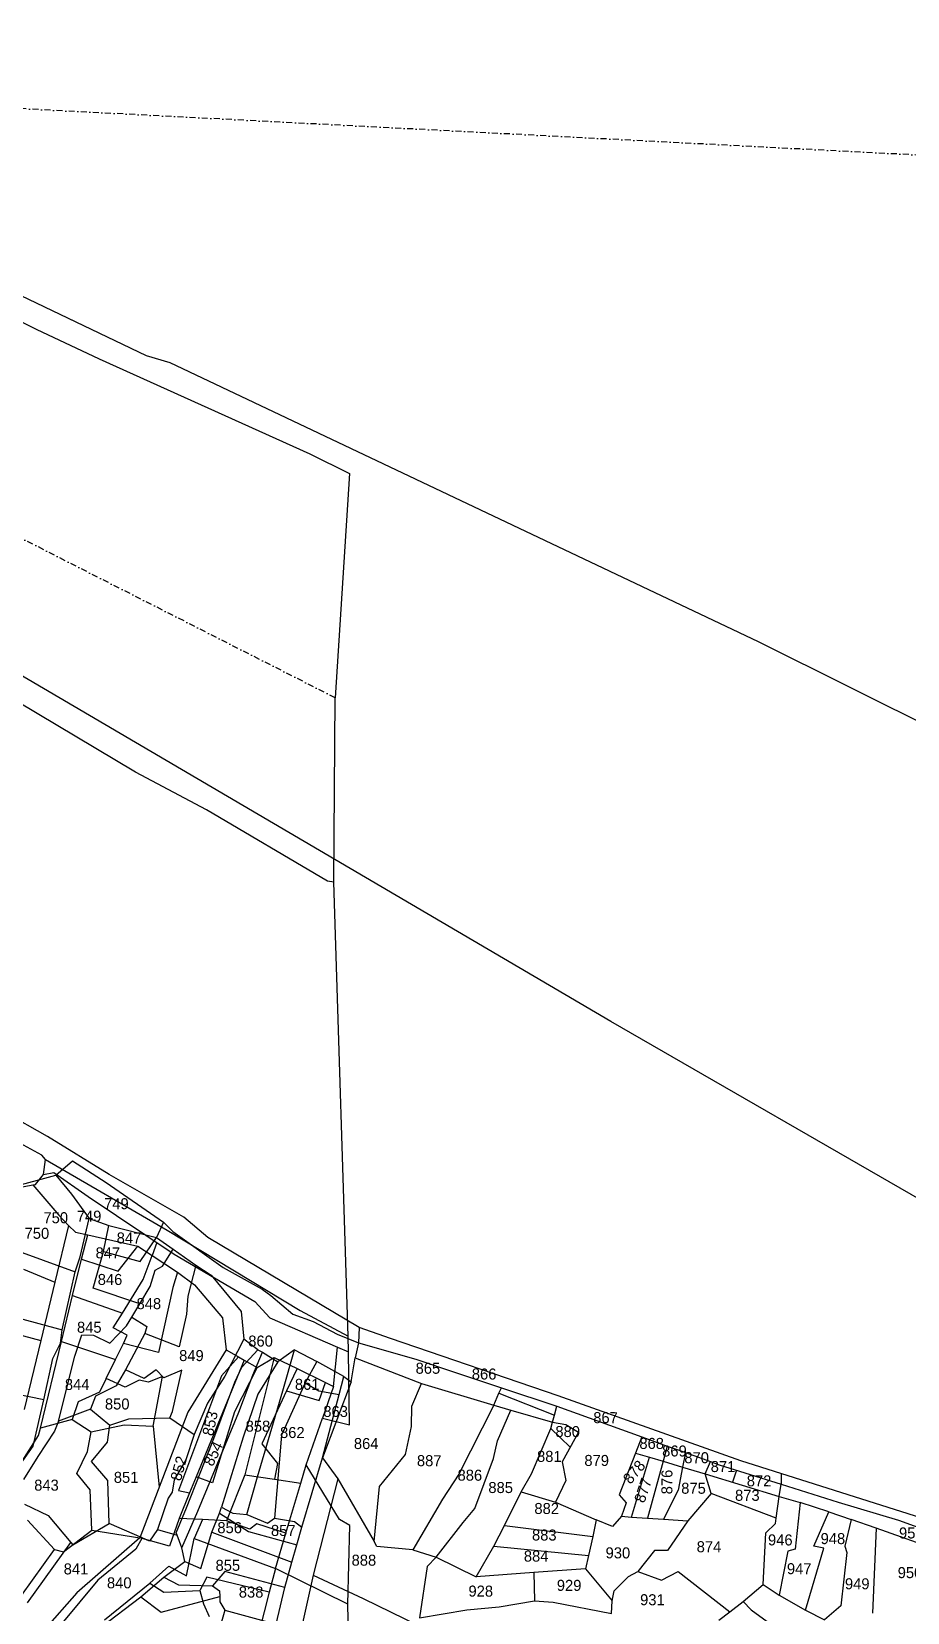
# Model space of a CAD drawing. Header units: metres. Extents: x 291362 to 296970, y 2012513 to 2016467.
# Drawn here: x 294229 to 294960, y 2015023 to 2016341 of the extents above; entities that cross this region are included whole.
import ezdxf
from ezdxf.enums import TextEntityAlignment as Align

# ---------------------------------------------------------------- set-up
doc = ezdxf.new("R2010")
doc.units = ezdxf.units.M
doc.linetypes.add('DASHDOT', pattern=[1, 0.5, -0.25, 0, -0.25])
for name, color, linetype in [('OFF', 1, 'Continuous'), ('POLY_PARCEL', 6, 'Continuous'), ('POLY_ROAD', 30, 'Continuous'), ('POLY_WATER', 4, 'Continuous'), ('TEXT_PARCEL', 7, 'Continuous'), ('V_BOUND_LINE', 7, 'Continuous'), ('V_BOUND_STREAM_LINE', 7, 'DASHDOT')]:
    doc.layers.add(name, color=color, linetype=linetype)
doc.styles.add('TEXT_MAP', font='')
doc.styles.get('TEXT_MAP').set_extended_font_data('Kruti Dev 050')

msp = doc.modelspace()

# ---------------------------------------------------------------- linework, layer by layer
at = {"layer": 'OFF'}
for p, q in [((294481.3, 2015631.7), (294482.3, 2015785.7)), ((294493.1, 2015253.1), (294481.3, 2015631.7)), ((294493.5, 2015240.1), (294493.1, 2015253.1)), ((294494.3, 2015179.2), (294493.5, 2015240.1)), ((294494.7, 2015095), (294486, 2015100)), ((294492.8, 2015029.4), (294494.7, 2015095)), ((294493.5, 2015003.5), (294492.8, 2015029.4))]:
    msp.add_line(p, q, dxfattribs=at)
at = {"layer": 'POLY_PARCEL'}
for p, q in [((294712.3, 2015515.5), (294122.6, 2015861.7)), ((295187.2, 2015242.1), (294712.3, 2015515.5)), ((294237.5, 2015404), (294189.4, 2015430)), ((294242.4, 2015419.6), (294207, 2015439.7)), ((294293.9, 2015387.9), (294242.4, 2015419.6)), ((294240.8, 2015400.4), (294237.5, 2015404)), ((294232.3, 2015379.7), (294238.9, 2015387.9)), ((294238.9, 2015387.9), (294240.8, 2015400.4)), ((294249.3, 2015387.3), (294263.1, 2015399.3)), ((294263.1, 2015399.3), (294291.4, 2015381.4)), ((294356.2, 2015352.3), (294293.9, 2015387.9)), ((294211.4, 2015377), (294249.3, 2015387.3)), ((294217.1, 2015376.7), (294230.1, 2015379.3)), ((294230.1, 2015379.3), (294232.3, 2015379.7)), ((294230.1, 2015379.3), (294251.8, 2015353.9)), ((294249.3, 2015387.3), (294262.3, 2015371.5)), ((294291.4, 2015381.4), (294339, 2015348.3)), ((294262.3, 2015371.5), (294277.2, 2015351.2)), ((294251.8, 2015353.9), (294260, 2015345.5)), ((294269.6, 2015319.2), (294277.2, 2015351.2)), ((294277.2, 2015351.2), (294293.4, 2015345.4)), ((294339, 2015348.3), (294333.4, 2015335.3)), ((294339, 2015348.3), (294346.9, 2015340.4)), ((294376.2, 2015335.3), (294356.2, 2015352.3)), ((294260, 2015345.5), (294265.6, 2015339.8)), ((294265.6, 2015339.8), (294275.9, 2015337.5)), ((294275.9, 2015337.5), (294317.6, 2015328.3)), ((294289.2, 2015323.7), (294293.4, 2015345.4)), ((294293.4, 2015345.4), (294333.4, 2015335.3)), ((294319.6, 2015315.3), (294333.4, 2015335.3)), ((294333.4, 2015335.3), (294347.2, 2015325.6)), ((294346.9, 2015340.4), (294388.9, 2015310.3)), ((294502.4, 2015260.3), (294376.2, 2015335.3)), ((294212.1, 2015326.3), (294265.4, 2015306.7)), ((294280.4, 2015293), (294289.2, 2015323.7)), ((294289.2, 2015323.7), (294319.6, 2015315.3)), ((294301.4, 2015307.4), (294317.6, 2015328.3)), ((294317.6, 2015328.3), (294329.7, 2015320.4)), ((294333.5, 2015331.2), (294329.7, 2015320.4)), ((294338.3, 2015311.5), (294347.2, 2015325.6)), ((294347.2, 2015325.6), (294366.2, 2015312.3)), ((294222.4, 2015309), (294248.5, 2015298)), ((294265.4, 2015306.7), (294269.6, 2015319.2)), ((294270.8, 2015317.2), (294301.4, 2015307.4)), ((294322.2, 2015300.3), (294329.7, 2015320.4)), ((294329.7, 2015320.4), (294350.8, 2015306.6)), ((294332.1, 2015308.2), (294338.3, 2015311.5)), ((294366.2, 2015312.3), (294359.5, 2015286.5)), ((294366.2, 2015312.3), (294378.9, 2015304.1)), ((294388.9, 2015310.3), (294421.3, 2015292.3)), ((294254.5, 2015258.5), (294265.4, 2015306.7)), ((294304.9, 2015272.2), (294322.2, 2015300.3)), ((294327.9, 2015294.5), (294332.1, 2015308.2)), ((294350.8, 2015306.6), (294346.9, 2015293.7)), ((294350.8, 2015306.6), (294365.1, 2015295.9)), ((294365.1, 2015295.9), (294388.3, 2015268.5)), ((294378.9, 2015304.1), (294403.8, 2015273.7)), ((294263.3, 2015286.9), (294304.9, 2015272.2)), ((294319.5, 2015280), (294280.4, 2015293)), ((294319.5, 2015280), (294327.9, 2015294.5)), ((294346.9, 2015293.7), (294335, 2015239.5)), ((294359.5, 2015286.5), (294358.2, 2015271.5)), ((294421.3, 2015292.3), (294428.8, 2015286.9)), ((294428.8, 2015286.9), (294447.1, 2015271.5)), ((294297.2, 2015259.9), (294304.9, 2015272.2)), ((294308.2, 2015261.7), (294312.6, 2015268.9)), ((294312.6, 2015268.9), (294319.5, 2015280)), ((294312.6, 2015268.9), (294325.3, 2015261.2)), ((294358.2, 2015271.5), (294352.3, 2015244.1)), ((294403.8, 2015273.7), (294406.2, 2015250.5)), ((294447.1, 2015271.5), (294464.1, 2015265.2)), ((294189.8, 2015262.2), (294236.7, 2015249.4)), ((294218.7, 2015268.2), (294254.5, 2015258.5)), ((294253.2, 2015247.3), (294254.5, 2015258.5)), ((294294.4, 2015247.2), (294308.2, 2015261.7)), ((294308.7, 2015253.9), (294297.2, 2015259.9)), ((294325.3, 2015261.2), (294323.6, 2015255.4)), ((294388.3, 2015268.5), (294391.4, 2015241.7)), ((294464.1, 2015265.2), (294484.1, 2015254.7)), ((294502.4, 2015260.3), (294501.7, 2015247.5)), ((294528.5, 2015251), (294502.4, 2015260.3)), ((294246.9, 2015234.4), (294253.2, 2015247.3)), ((294254, 2015248.7), (294299.2, 2015233.7)), ((294265.2, 2015236.4), (294271.1, 2015254.3)), ((294271.1, 2015254.3), (294280.7, 2015253.8)), ((294280.7, 2015253.8), (294294.4, 2015247.2)), ((294299.2, 2015233.7), (294305.8, 2015247)), ((294305.8, 2015247), (294308.7, 2015253.9)), ((294335, 2015239.5), (294305.8, 2015247)), ((294323.6, 2015255.4), (294307.5, 2015224.9)), ((294352.3, 2015244.1), (294323.6, 2015255.4)), ((294406.2, 2015250.5), (294390.3, 2015219.7)), ((294417.9, 2015241.7), (294406.2, 2015250.5)), ((294480.9, 2015211.2), (294484.4, 2015244)), ((294484.1, 2015254.7), (294501.7, 2015247.5)), ((294501.7, 2015247.5), (294499, 2015234.9)), ((294501.7, 2015247.5), (294549.6, 2015234)), ((294668.3, 2015203.4), (294528.5, 2015251)), ((294239.3, 2015200.1), (294246.9, 2015234.4)), ((294251.6, 2015182.2), (294265.2, 2015236.4)), ((294291.4, 2015217.9), (294299.2, 2015233.7)), ((294391.4, 2015241.7), (294359.3, 2015189.6)), ((294406.4, 2015233.2), (294366.4, 2015135.8)), ((294401.8, 2015235.8), (294387.4, 2015220)), ((294391.4, 2015241.7), (294401.8, 2015235.8)), ((294401.8, 2015235.8), (294406.4, 2015233.2)), ((294404.5, 2015227.2), (294417.9, 2015241.7)), ((294406.4, 2015233.2), (294417.2, 2015227)), ((294431.4, 2015235.4), (294406.9, 2015137.4)), ((294413.7, 2015220.5), (294421.6, 2015239.6)), ((294417.2, 2015227), (294431.4, 2015235.4)), ((294434.5, 2015231.7), (294417.8, 2015204.7)), ((294417.9, 2015241.7), (294421.6, 2015239.6)), ((294421.6, 2015239.6), (294434.5, 2015231.7)), ((294431.4, 2015235.4), (294450.5, 2015226.1)), ((294448.3, 2015241.6), (294434.5, 2015231.7)), ((294438.6, 2015207.5), (294448.3, 2015241.6)), ((294448.3, 2015241.6), (294467, 2015232)), ((294467, 2015232), (294457.4, 2015214.1)), ((294489.5, 2015219.5), (294467, 2015232)), ((294495.7, 2015214.9), (294499, 2015234.9)), ((294499, 2015234.9), (294554.5, 2015213.7)), ((294549.6, 2015234), (294582, 2015223)), ((294291.4, 2015217.9), (294285.7, 2015206.3)), ((294307.2, 2015210.5), (294291.4, 2015217.9)), ((294307.5, 2015224.9), (294299.5, 2015211.6)), ((294318.8, 2015216.3), (294307.2, 2015210.5)), ((294322.9, 2015217.8), (294307.5, 2015224.9)), ((294326.7, 2015214.7), (294318.8, 2015216.3)), ((294332.9, 2015224.9), (294322.9, 2015217.8)), ((294338.3, 2015219.5), (294326.7, 2015214.7)), ((294330.4, 2015177.9), (294338.3, 2015219.5)), ((294339.5, 2015218.2), (294332.9, 2015224.9)), ((294354.5, 2015224.8), (294339.5, 2015218.2)), ((294346.5, 2015190.3), (294354.5, 2015224.8)), ((294387.4, 2015220), (294351.6, 2015124.3)), ((294390.3, 2015219.7), (294375.7, 2015197.3)), ((294417.2, 2015227), (294398.4, 2015190)), ((294398.7, 2015214.7), (294404.5, 2015227.2)), ((294401.9, 2015189.7), (294413.7, 2015220.5)), ((294450.5, 2015226.1), (294441.8, 2015207.5)), ((294450.5, 2015226.1), (294474.3, 2015214.4)), ((294485.7, 2015204.5), (294489.5, 2015219.5)), ((294489.5, 2015219.5), (294495.7, 2015214.9)), ((294582, 2015223), (294621, 2015210)), ((294239.3, 2015200.1), (294213.5, 2015205.3)), ((294285.7, 2015206.3), (294267.8, 2015198.4)), ((294282.4, 2015202.9), (294278.2, 2015192.1)), ((294299.5, 2015211.6), (294282.4, 2015202.9)), ((294381, 2015167.7), (294398.7, 2015214.7)), ((294417.8, 2015204.7), (294405.6, 2015168.9)), ((294417.6, 2015135.6), (294438.6, 2015207.5)), ((294441.8, 2015207.5), (294421.1, 2015163.2)), ((294457.4, 2015214.1), (294437.7, 2015170.5)), ((294441.8, 2015207.5), (294469, 2015199.5)), ((294457.4, 2015214.1), (294468.6, 2015207.4)), ((294468.6, 2015207.4), (294485.7, 2015204.5)), ((294469, 2015199.5), (294474.3, 2015214.4)), ((294495.7, 2015214.9), (294471.8, 2015151.5)), ((294480.9, 2015211.2), (294471.8, 2015184.7)), ((294471.8, 2015151.5), (294485.7, 2015204.5)), ((294474.3, 2015214.4), (294480.9, 2015211.2)), ((294546.4, 2015194.8), (294554.5, 2015213.7)), ((294554.5, 2015213.7), (294614.6, 2015195.5)), ((294614.6, 2015195.5), (294619, 2015205.5)), ((294619, 2015205.5), (294621, 2015210)), ((294619, 2015205.5), (294665.2, 2015187.3)), ((294621, 2015210), (294667.2, 2015194.6)), ((294820.7, 2015149.1), (294668.3, 2015203.4)), ((294230.4, 2015161.4), (294239.3, 2015200.1)), ((294278.2, 2015192.1), (294251.6, 2015182.2)), ((294267.8, 2015198.4), (294263, 2015183.7)), ((294278.2, 2015192.1), (294294.4, 2015178.8)), ((294344.4, 2015184.9), (294346.5, 2015190.3)), ((294375.7, 2015197.3), (294364.8, 2015171.1)), ((294367.9, 2015107.2), (294401.9, 2015189.7)), ((294398.4, 2015190), (294380, 2015130.6)), ((294546, 2015177.6), (294546.4, 2015194.8)), ((294614.6, 2015195.5), (294585.4, 2015138)), ((294614.6, 2015195.5), (294628.8, 2015191.4)), ((294617.8, 2015165.7), (294628.8, 2015191.4)), ((294628.8, 2015191.4), (294663.6, 2015181.4)), ((294665.2, 2015187.3), (294667.2, 2015194.6)), ((294667.2, 2015194.6), (294738.1, 2015169.1)), ((294263, 2015183.7), (294236.4, 2015176.4)), ((294251.6, 2015182.2), (294248.2, 2015173.9)), ((294263, 2015183.7), (294278.8, 2015173.2)), ((294278.8, 2015173.2), (294306.2, 2015179)), ((294292.3, 2015164.6), (294294.4, 2015178.8)), ((294294.4, 2015178.8), (294310.3, 2015184.1)), ((294306.2, 2015179), (294330.4, 2015177.9)), ((294310.3, 2015184.1), (294344.4, 2015184.9)), ((294359.3, 2015189.6), (294319.4, 2015084.8)), ((294330.4, 2015177.9), (294335.6, 2015127.2)), ((294344.4, 2015184.9), (294364.8, 2015171.1)), ((294540.9, 2015154.5), (294546, 2015177.6)), ((294662.2, 2015176), (294663.6, 2015181.4)), ((294663.6, 2015181.4), (294665.2, 2015187.3)), ((294663.6, 2015181.4), (294674.8, 2015179.4)), ((294674.8, 2015179.4), (294685.3, 2015173)), ((294248.2, 2015173.9), (294234.4, 2015152.7)), ((294275.7, 2015156.9), (294278.8, 2015173.2)), ((294279, 2015148.4), (294292.3, 2015164.6)), ((294364.8, 2015171.1), (294357.7, 2015149.9)), ((294358.4, 2015109.9), (294381, 2015167.7)), ((294405.6, 2015168.9), (294387.5, 2015110.5)), ((294437.7, 2015170.5), (294431.6, 2015101.2)), ((294614.4, 2015151), (294617.8, 2015165.7)), ((294646.1, 2015138.3), (294662.2, 2015176)), ((294662.2, 2015176), (294678.5, 2015160.6)), ((294685.3, 2015173), (294671.7, 2015148.3)), ((294738.1, 2015169.1), (294732.8, 2015155.6)), ((294738.1, 2015169.1), (294759.4, 2015161.4)), ((294218.3, 2015144.4), (294230.4, 2015161.4)), ((294234.4, 2015152.7), (294222.3, 2015133.6)), ((294266.7, 2015138.5), (294275.7, 2015156.9)), ((294421.1, 2015163.2), (294434.2, 2015146.9)), ((294454.6, 2015093.7), (294471.8, 2015151.5)), ((294471.8, 2015151.5), (294484.7, 2015134)), ((294519.4, 2015127.7), (294540.9, 2015154.5)), ((294598.8, 2015109.4), (294614.4, 2015151)), ((294732.8, 2015155.6), (294719.2, 2015120.8)), ((294729.7, 2015102.2), (294744.6, 2015152.1)), ((294732.8, 2015155.6), (294744.6, 2015152.1)), ((294744.6, 2015152.1), (294755.9, 2015148.7)), ((294759.4, 2015161.4), (294755.9, 2015148.7)), ((294759.4, 2015161.4), (294768.5, 2015158.2)), ((294768.5, 2015158.2), (294774.5, 2015156)), ((294774.5, 2015156), (294772.2, 2015143.8)), ((294774.5, 2015156), (294795.5, 2015148.4)), ((294277.8, 2015124.8), (294266.7, 2015138.5)), ((294292.7, 2015132.6), (294279, 2015148.4)), ((294357.7, 2015149.9), (294348.1, 2015133.3)), ((294406.9, 2015137.4), (294391.6, 2015099)), ((294406.9, 2015137.4), (294431.6, 2015133.8)), ((294434.2, 2015146.9), (294431.6, 2015133.8)), ((294453.7, 2015130.5), (294458.2, 2015145.8)), ((294585.4, 2015138), (294571.9, 2015117)), ((294637.6, 2015123.2), (294646.1, 2015138.3)), ((294671.7, 2015148.3), (294674.7, 2015132.7)), ((294755.9, 2015148.7), (294743, 2015101.3)), ((294755.9, 2015148.7), (294772.2, 2015143.8)), ((294772.2, 2015143.8), (294768.4, 2015124.5)), ((294772.2, 2015143.8), (294790.9, 2015138.2)), ((294790.9, 2015138.2), (294795.5, 2015148.4)), ((294790.9, 2015138.2), (294852.9, 2015119.4)), ((294795.9, 2015121.8), (294790.9, 2015138.2)), ((294795.5, 2015148.4), (294802.8, 2015145.8)), ((294802.8, 2015145.8), (294854.3, 2015129.5)), ((294817.3, 2015141.2), (294813.7, 2015131.3)), ((294994, 2015094.2), (294820.7, 2015149.1)), ((294854.3, 2015138.4), (294854.3, 2015129.5)), ((294279.3, 2015091.1), (294277.8, 2015124.8)), ((294293.8, 2015096.8), (294292.7, 2015132.6)), ((294348.1, 2015133.3), (294346.4, 2015122.9)), ((294351.6, 2015124.3), (294360.9, 2015122.5)), ((294366.4, 2015135.8), (294360.9, 2015122.5)), ((294380, 2015130.6), (294366.4, 2015135.8)), ((294408.7, 2015104.2), (294417.6, 2015135.6)), ((294431.6, 2015133.8), (294453.7, 2015130.5)), ((294441.3, 2015088.7), (294453.7, 2015130.5)), ((294484.7, 2015134), (294464.1, 2015053.7)), ((294484.7, 2015134), (294515, 2015081.9)), ((294515, 2015081.9), (294519.4, 2015127.7)), ((294674.7, 2015132.7), (294666.2, 2015114.7)), ((294768.4, 2015124.5), (294756.4, 2015100.5)), ((294852.9, 2015119.4), (294854.3, 2015129.5)), ((294854.3, 2015129.5), (294901.9, 2015114.5)), ((294223.1, 2015112.8), (294243, 2015103.6)), ((294343, 2015117.9), (294334.2, 2015091.7)), ((294346.4, 2015122.9), (294343, 2015117.9)), ((294360.9, 2015122.5), (294352.1, 2015101.1)), ((294571.9, 2015117), (294547, 2015074.7)), ((294623.5, 2015095.1), (294637.6, 2015123.2)), ((294637.6, 2015123.2), (294666.2, 2015114.7)), ((294666.2, 2015114.7), (294700.2, 2015099.9)), ((294719.2, 2015120.8), (294725.1, 2015114.1)), ((294725.1, 2015114.1), (294721.2, 2015102.8)), ((294795.9, 2015121.8), (294776.5, 2015099.1)), ((294850.3, 2015101.3), (294795.9, 2015121.8)), ((294850.3, 2015101.3), (294852.9, 2015119.4)), ((294852.9, 2015119.4), (294870.3, 2015114.4)), ((294870.3, 2015114.4), (294866, 2015075.4)), ((294894.3, 2015106.4), (294870.3, 2015114.4)), ((294901.9, 2015114.5), (294952.3, 2015099.6)), ((294248.3, 2015075), (294225.7, 2015099.5)), ((294243, 2015103.6), (294261.8, 2015080.9)), ((294352.1, 2015101.1), (294344.2, 2015078)), ((294349.6, 2015089.1), (294358.4, 2015109.9)), ((294371.6, 2015100.1), (294352.1, 2015101.1)), ((294354.5, 2015076.4), (294367.9, 2015107.2)), ((294371.6, 2015100.1), (294364.6, 2015084.2)), ((294391.6, 2015099), (294371.6, 2015100.1)), ((294379.5, 2015089.7), (294385.8, 2015105.5)), ((294385.8, 2015105.5), (294387.5, 2015110.5)), ((294385.8, 2015105.5), (294409.9, 2015090)), ((294387.5, 2015110.5), (294397.1, 2015105.4)), ((294411.1, 2015092.2), (294391.6, 2015099)), ((294397.1, 2015105.4), (294408.7, 2015104.2)), ((294408.7, 2015104.2), (294425.8, 2015097)), ((294425.8, 2015097), (294431.6, 2015101.2)), ((294431.6, 2015101.2), (294448.3, 2015098.6)), ((294448.3, 2015098.6), (294454.6, 2015093.7)), ((294566.7, 2015068.7), (294589.1, 2015097.7)), ((294589.1, 2015097.7), (294598.8, 2015109.4)), ((294700.2, 2015099.9), (294697.2, 2015086)), ((294713.7, 2015094.4), (294700.2, 2015099.9)), ((294721.2, 2015102.8), (294713.7, 2015094.4)), ((294721.2, 2015102.8), (294729.7, 2015102.2)), ((294729.7, 2015102.2), (294743, 2015101.3)), ((294743, 2015101.3), (294756.4, 2015100.5)), ((294756.4, 2015100.5), (294776.5, 2015099.1)), ((294776.5, 2015099.1), (294759.6, 2015074.4)), ((294849.7, 2015096.8), (294850.3, 2015101.3)), ((294881.6, 2015077.8), (294894.3, 2015106.4)), ((294894.3, 2015106.4), (294912.7, 2015100)), ((294912.7, 2015100), (294907.6, 2015077.8)), ((294933.7, 2015092.8), (294912.7, 2015100)), ((294952.3, 2015099.6), (294993.9, 2015084.4)), ((294255.7, 2015073.2), (294279.3, 2015091.1)), ((294263.4, 2015079), (294293.8, 2015096.8)), ((294319.4, 2015084.8), (294266.8, 2015039)), ((294279.3, 2015091.1), (294319.4, 2015084.8)), ((294321.2, 2015084.9), (294293.8, 2015096.8)), ((294321.2, 2015084.9), (294316.1, 2015075.3)), ((294344.2, 2015078), (294319.4, 2015084.8)), ((294327.5, 2015082.1), (294321.2, 2015084.9)), ((294334.2, 2015091.7), (294327.5, 2015082.1)), ((294334.2, 2015091.7), (294350.4, 2015087.1)), ((294350.4, 2015087.1), (294349.6, 2015089.1)), ((294354.5, 2015076.4), (294350.4, 2015087.1)), ((294358.3, 2015053.2), (294364.6, 2015084.2)), ((294364.6, 2015084.2), (294432.6, 2015059.3)), ((294370.3, 2015059.3), (294379.5, 2015089.7)), ((294379.5, 2015089.7), (294446.3, 2015064.6)), ((294409.9, 2015090), (294450.4, 2015078.9)), ((294416.9, 2015096.4), (294411.1, 2015092.2)), ((294441.3, 2015088.7), (294416.9, 2015096.4)), ((294432.6, 2015059.3), (294441.3, 2015088.7)), ((294450.4, 2015078.9), (294454.6, 2015093.7)), ((294614.8, 2015077.8), (294623.5, 2015095.1)), ((294623.5, 2015095.1), (294697.2, 2015086)), ((294697.2, 2015086), (294693.7, 2015070)), ((294839.5, 2015045.9), (294841.7, 2015088.9)), ((294841.7, 2015088.9), (294849.7, 2015096.8)), ((294933.7, 2015092.8), (294930.7, 2015022.1)), ((294990.1, 2015072.8), (294933.7, 2015092.8)), ((294211.4, 2015024), (294248.3, 2015075)), ((294225.6, 2015030.6), (294261.8, 2015080.9)), ((294248.3, 2015075), (294255.7, 2015073.2)), ((294261.8, 2015080.9), (294263.4, 2015079)), ((294316.1, 2015075.3), (294284.4, 2015049.6)), ((294357, 2015065.2), (294354.5, 2015076.4)), ((294446.3, 2015064.6), (294450.4, 2015078.9)), ((294517.1, 2015077.7), (294515, 2015081.9)), ((294547, 2015074.7), (294517.1, 2015077.7)), ((294547, 2015074.7), (294566.7, 2015068.7)), ((294600, 2015052.2), (294614.8, 2015077.8)), ((294614.8, 2015077.8), (294693.7, 2015070)), ((294748.7, 2015074.4), (294734.8, 2015056.8)), ((294759.6, 2015074.4), (294748.7, 2015074.4)), ((294860.1, 2015073.7), (294852.9, 2015037)), ((294866, 2015075.4), (294860.1, 2015073.7)), ((294874.8, 2015024.4), (294890, 2015076.1)), ((294890, 2015076.1), (294881.6, 2015077.8)), ((294909.3, 2015072.7), (294904.1, 2015028.2)), ((294907.6, 2015077.8), (294909.3, 2015072.7)), ((294327.8, 2015046.9), (294343.6, 2015061.1)), ((294339.4, 2015051.9), (294357, 2015065.2)), ((294343.6, 2015061.1), (294358.3, 2015053.2)), ((294357, 2015065.2), (294370.3, 2015059.3)), ((294432.6, 2015059.3), (294427.4, 2015039.5)), ((294492.8, 2015029.4), (294432.6, 2015059.3)), ((294440.3, 2015043.4), (294446.3, 2015064.6)), ((294559.1, 2015060.9), (294552.8, 2015018)), ((294566.7, 2015068.7), (294559.1, 2015060.9)), ((294566.7, 2015068.7), (294600, 2015052.2)), ((294691.3, 2015059.1), (294648, 2015055.9)), ((294693.7, 2015070), (294691.3, 2015059.1)), ((294691.3, 2015059.1), (294713.5, 2015032.2)), ((294284.4, 2015049.6), (294254.3, 2015013.4)), ((294289.9, 2015016.4), (294327.8, 2015046.9)), ((294320.2, 2015035.7), (294339.4, 2015051.9)), ((294327.8, 2015046.9), (294339.4, 2015039.4)), ((294339.4, 2015051.9), (294351.5, 2015045.6)), ((294351.5, 2015045.6), (294379.9, 2015044.8)), ((294375.2, 2015051.9), (294369.4, 2015040.9)), ((294427.4, 2015039.5), (294375.2, 2015051.9)), ((294390.4, 2015056.8), (294379.9, 2015044.8)), ((294379.9, 2015044.8), (294385.8, 2015040.6)), ((294440.3, 2015043.4), (294390.4, 2015056.8)), ((294464.1, 2015053.7), (294453.9, 2015008.6)), ((294464.1, 2015053.7), (294505.7, 2015034.1)), ((294648, 2015055.9), (294600, 2015052.2)), ((294648, 2015055.9), (294648.7, 2015032.4)), ((294715.2, 2015040.6), (294727, 2015052.7)), ((294727, 2015052.7), (294734.8, 2015056.8)), ((294734.8, 2015056.8), (294754.5, 2015049.6)), ((294754.5, 2015049.6), (294768.4, 2015056.7)), ((294768.4, 2015056.7), (294811.6, 2015023.2)), ((294822.7, 2015031.6), (294839.5, 2015045.9)), ((294839.5, 2015045.9), (294852.9, 2015037)), ((294266.8, 2015039), (294239.9, 2015008.5)), ((294286.5, 2015010), (294320.2, 2015035.7)), ((294320.2, 2015035.7), (294337.3, 2015022.8)), ((294337.3, 2015022.8), (294386, 2015036)), ((294339.4, 2015039.4), (294369.4, 2015040.9)), ((294369.4, 2015040.9), (294372.6, 2015029.9)), ((294385.8, 2015040.6), (294386, 2015036)), ((294386, 2015036), (294386.2, 2015031.5)), ((294386.2, 2015031.5), (294390.3, 2015024.4)), ((294427.4, 2015039.5), (294418.9, 2015006.8)), ((294433.1, 2015012.8), (294440.3, 2015043.4)), ((294505.7, 2015034.1), (294551.8, 2015011.8)), ((294619.2, 2015027.2), (294648.7, 2015032.4)), ((294648.7, 2015032.4), (294664.3, 2015031.1)), ((294713, 2015021.7), (294713.5, 2015032.2)), ((294713.5, 2015032.2), (294715.2, 2015040.6)), ((294811.6, 2015023.2), (294822.7, 2015031.6)), ((294822.7, 2015031.6), (294829.4, 2015024.9)), ((294852.9, 2015037), (294874.8, 2015024.4)), ((294372.6, 2015029.9), (294377.3, 2015019.3)), ((294390.3, 2015024.4), (294385.7, 2015008.2)), ((294390.3, 2015024.4), (294433.1, 2015012.8)), ((294552.8, 2015018), (294592.2, 2015024.7)), ((294592.2, 2015024.7), (294619.2, 2015027.2)), ((294664.3, 2015031.1), (294713, 2015021.7)), ((294802.4, 2015016.1), (294811.6, 2015023.2)), ((294829.4, 2015024.9), (294866.3, 2014997.9)), ((294874.8, 2015024.4), (294890.7, 2015016.3)), ((294904.1, 2015028.2), (294890.7, 2015016.3))]:
    msp.add_line(p, q, dxfattribs=at)
at = {"layer": 'POLY_ROAD'}
for p, q in [((294238.9, 2015387.9), (294247.5, 2015389.7)), ((294240.8, 2015400.4), (294342.2, 2015341.4)), ((294247.5, 2015389.7), (294276.4, 2015369.7)), ((294276.4, 2015369.7), (294348, 2015321.4)), ((294260, 2015345.5), (294248.5, 2015298)), ((294270.8, 2015317.2), (294275.9, 2015337.5)), ((294342.2, 2015341.4), (294453.2, 2015274.6)), ((294263.3, 2015286.9), (294270.8, 2015317.2)), ((294348, 2015321.4), (294415.3, 2015281.9)), ((294248.5, 2015298), (294236.7, 2015249.4)), ((294254, 2015248.7), (294263.3, 2015286.9)), ((294415.3, 2015281.9), (294427.9, 2015268.3)), ((294453.2, 2015274.6), (294493.1, 2015253.1)), ((294427.9, 2015268.3), (294484.4, 2015244)), ((294236.7, 2015249.4), (294222.8, 2015192)), ((294236.4, 2015176.4), (294254, 2015248.7)), ((294484.4, 2015244), (294493.5, 2015240.1)), ((294208, 2015128.1), (294234.9, 2015170.2)), ((294234.9, 2015170.2), (294236.4, 2015176.4))]:
    msp.add_line(p, q, dxfattribs=at)
at = {"layer": 'POLY_WATER'}
for p, q in [((294324.9, 2016071), (294120.4, 2016168.6)), ((294194, 2016112.3), (294232.8, 2016093.3)), ((294232.8, 2016093.3), (294285.4, 2016068.4)), ((294285.4, 2016068.4), (294461.2, 2015989.3)), ((294344.7, 2016065.2), (294324.9, 2016071)), ((294835.4, 2015832.4), (294344.7, 2016065.2)), ((294461.2, 2015989.3), (294494.3, 2015972.8)), ((294494.3, 2015972.8), (294482.3, 2015785.7)), ((295202.8, 2015649.5), (294835.4, 2015832.4)), ((294315.8, 2015723.7), (294193.4, 2015796.6)), ((294375, 2015692.3), (294315.8, 2015723.7)), ((294476, 2015632.7), (294375, 2015692.3)), ((294481.3, 2015631.7), (294476, 2015632.7))]:
    msp.add_line(p, q, dxfattribs=at)
at = {"layer": 'V_BOUND_LINE'}
for p, q in [((294458.2, 2015145.8), (294471.8, 2015184.7)), ((294471.8, 2015184.7), (294494.3, 2015179.2)), ((294486, 2015100), (294458.2, 2015145.8))]:
    msp.add_line(p, q, dxfattribs=at)
at = {"layer": 'V_BOUND_STREAM_LINE', "ltscale": 10}
for p, q in [((294482.3, 2015785.7), (293388.2, 2016341.4)), ((295243.4, 2016224.2), (294048.2, 2016286))]:
    msp.add_line(p, q, dxfattribs=at)

# ---------------------------------------------------------------- texts
at = {"layer": 'TEXT_PARCEL', "style": 'TEXT_MAP'}
for s, rotation, p in [('749', 359.8511, (294299.8, 2015359)), ('750', 359.8511, (294249.2, 2015347.3)), ('847', 359.8511, (294310.3, 2015330.4)), ('865', 359.8511, (294559.7, 2015221.7)), ('866', 359.8511, (294606.6, 2015216.9)), ('863', 359.8511, (294482.7, 2015185.7)), ('867', 359.8511, (294707.9, 2015180.5)), ('858', 359.8511, (294417.9, 2015173.4)), ('880', 359.8511, (294676.3, 2015168.9)), ('864', 359.8511, (294508.2, 2015158.9)), ('868', 359.8511, (294746.4, 2015159)), ('887', 359.8511, (294560.8, 2015144.6)), ('881', 359.8511, (294661, 2015148.2)), ('879', 359.8511, (294700.5, 2015144.8)), ('869', 359.8511, (294765.4, 2015152.7)), ('870', 359.8511, (294783.9, 2015147.1)), ('886', 359.8511, (294594.7, 2015132.5)), ('878', 50.0292, (294735.3, 2015136.8)), ('876', 89.8511, (294763.7, 2015131.4)), ('871', 359.8511, (294805.9, 2015139.7)), ('872', 359.8511, (294836, 2015127.8)), ('885', 359.8511, (294620.4, 2015122.2)), ('877', 71.4062, (294743.5, 2015123)), ('875', 359.8511, (294781.3, 2015121.6)), ('873', 359.8511, (294826.2, 2015115.7)), ('882', 359.8511, (294658.8, 2015104.7)), ('856', 359.8511, (294394.3, 2015088.7)), ('857', 359.8511, (294439, 2015086.4)), ('883', 359.8511, (294656.8, 2015082.6)), ('946', 359.8511, (294853.7, 2015078.5)), ('948', 359.8511, (294897.6, 2015079.6)), ('951', 359.8511, (294963, 2015084.3)), ('884', 359.8511, (294650, 2015065)), ('930', 359.8511, (294718.2, 2015067.7)), ('874', 359.8511, (294794.2, 2015072.8)), ('888', 359.8511, (294506.3, 2015061.6)), ('947', 359.8511, (294869.5, 2015054.5)), ('950', 359.8511, (294961.9, 2015051.2)), ('928', 359.8511, (294603.8, 2015035.8)), ('929', 359.8511, (294677.5, 2015040.6)), ('949', 359.8511, (294917.9, 2015041.9)), ('838', 359.8511, (294412.2, 2015035)), ('931', 359.8511, (294747, 2015028.6))]:
    msp.add_text(s, height=9.2, rotation=rotation, dxfattribs=at).set_placement(p, align=Align.CENTER)
for s, p in [('749', (294277, 2015353.2)), ('750', (294233.5, 2015338.9)), ('847', (294292.7, 2015322.6)), ('846', (294294.5, 2015300.4)), ('848', (294326.9, 2015280.2)), ('845', (294277.2, 2015260.5)), ('860', (294420.1, 2015249)), ('849', (294362.4, 2015236.9)), ('844', (294267.1, 2015212.8)), ('861', (294459, 2015212.9)), ('850', (294300.5, 2015196.5)), ('862', (294446.6, 2015172.7)), ('851', (294307.9, 2015135.3)), ('843', (294241.5, 2015128.8)), ('841', (294266.1, 2015058.9)), ('855', (294392.8, 2015061.9)), ('840', (294302.2, 2015047.3))]:
    msp.add_text(s, height=9.19, dxfattribs=at).set_placement(p, align=Align.MIDDLE)
for s, rotation, p in [('853', 77.8984, (294378, 2015180.3)), ('854', 63.4216, (294380.5, 2015155)), ('852', 74.7364, (294351.8, 2015142.8))]:
    msp.add_text(s, height=9.19, rotation=rotation, dxfattribs=at).set_placement(p, align=Align.MIDDLE)

doc.saveas('drawing.dxf')
